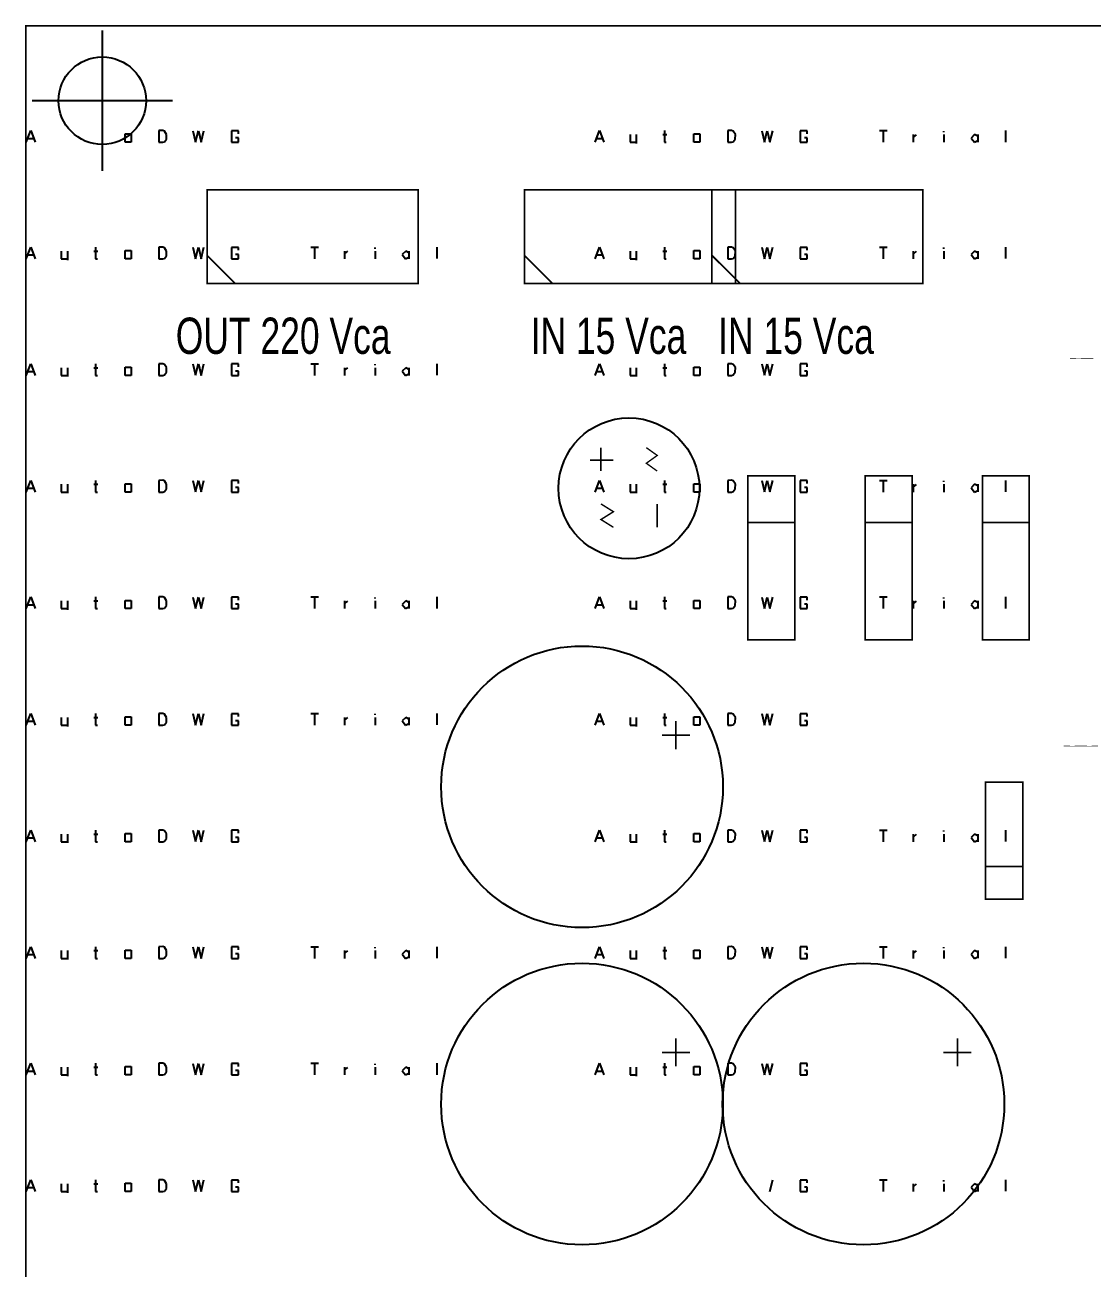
# Model space of a CAD drawing. Extents: x 108 to 261, y 58 to 185.
# Drawn here: x 107.6 to 165.5, y 117.2 to 184.6 of the extents above; entities that cross this region are included whole.
import ezdxf

# ---------------------------------------------------------------- set-up
doc = ezdxf.new("R2010")
doc.units = 0
doc.header["$MEASUREMENT"] = 0
doc.linetypes.add('atContinuous2', pattern=[0])
for name, color, linetype in [('at_Entity', 7, 'Continuous'), ('at_Rect', 7, 'Continuous'), ('at_Solid', 7, 'Continuous'), ('at_Text', 7, 'Continuous')]:
    doc.layers.add(name, color=color, linetype=linetype)
doc.styles.add('Style1', font='arial.ttf', dxfattribs={"height": 0.2})

msp = doc.modelspace()

# ---------------------------------------------------------------- linework, layer by layer
at = {"color": 28, "true_color": 0x0a0a0a}
for p, q in [((138.536, 178.2), (138.777, 178.832)), ((138.777, 178.832), (139.017, 178.2)), ((140.432, 178.618), (140.432, 178.2)), ((140.763, 178.618), (140.763, 178.137)), ((142.204, 178.621), (142.418, 178.621)), ((142.296, 178.832), (142.296, 178.2)), ((143.89, 178.649), (144.216, 178.649)), ((143.89, 178.2), (143.89, 178.649)), ((144.216, 178.649), (144.216, 178.2)), ((145.729, 178.832), (145.727, 178.2)), ((145.936, 178.834), (145.729, 178.832)), ((146.03, 178.8), (145.936, 178.834)), ((146.14, 178.623), (146.03, 178.8)), ((146.136, 178.372), (146.14, 178.623)), ((147.567, 178.829), (147.717, 178.208)), ((147.717, 178.208), (147.867, 178.825)), ((147.867, 178.825), (148.016, 178.201)), ((148.016, 178.201), (148.166, 178.829)), ((150.035, 178.823), (149.653, 178.823)), ((149.653, 178.823), (149.653, 178.2)), ((150.031, 178.663), (150.035, 178.823)), ((138.624, 178.41), (138.925, 178.41)), ((140.432, 178.2), (140.763, 178.2)), ((142.296, 178.2), (142.395, 178.2)), ((144.216, 178.2), (143.89, 178.2)), ((145.727, 178.2), (145.931, 178.2)), ((145.931, 178.2), (146.027, 178.226)), ((146.027, 178.226), (146.136, 178.372)), ((149.653, 178.2), (150.031, 178.2)), ((150.035, 178.437), (149.883, 178.437)), ((150.031, 178.2), (150.035, 178.437)), ((107.709, 171.88), (107.95, 172.512)), ((107.797, 172.09), (108.099, 172.09)), ((107.95, 172.512), (108.191, 171.88)), ((109.605, 172.298), (109.605, 171.88)), ((109.605, 171.88), (109.936, 171.88)), ((109.936, 172.298), (109.936, 171.817)), ((111.377, 172.3), (111.591, 172.3)), ((111.469, 172.512), (111.469, 171.88)), ((111.469, 171.88), (111.568, 171.88)), ((113.063, 172.328), (113.389, 172.328)), ((113.063, 171.88), (113.063, 172.328)), ((113.389, 171.88), (113.063, 171.88)), ((113.389, 172.328), (113.389, 171.88)), ((114.902, 172.512), (114.9, 171.88)), ((114.9, 171.88), (115.104, 171.88)), ((115.109, 172.514), (114.902, 172.512)), ((115.104, 171.88), (115.201, 171.905)), ((115.203, 172.48), (115.109, 172.514)), ((115.201, 171.905), (115.31, 172.052)), ((115.314, 172.303), (115.203, 172.48)), ((115.31, 172.052), (115.314, 172.303)), ((116.74, 172.509), (116.89, 171.888)), ((116.89, 171.888), (117.04, 172.505)), ((117.04, 172.505), (117.19, 171.881)), ((117.19, 171.881), (117.339, 172.509)), ((119.208, 172.502), (118.827, 172.502)), ((118.827, 172.502), (118.827, 171.88)), ((118.827, 171.88), (119.204, 171.88)), ((119.208, 172.117), (119.056, 172.117)), ((119.204, 172.343), (119.208, 172.502)), ((119.204, 171.88), (119.208, 172.117)), ((138.536, 159.24), (138.777, 159.872)), ((138.777, 159.872), (139.017, 159.24)), ((142.296, 159.872), (142.296, 159.24)), ((145.729, 159.872), (145.727, 159.24)), ((145.936, 159.874), (145.729, 159.872)), ((146.03, 159.839), (145.936, 159.874)), ((146.14, 159.663), (146.03, 159.839)), ((147.567, 159.868), (147.717, 159.248)), ((147.717, 159.248), (147.867, 159.865)), ((147.867, 159.865), (148.016, 159.241)), ((148.016, 159.241), (148.166, 159.868)), ((150.035, 159.862), (149.653, 159.862)), ((149.653, 159.862), (149.653, 159.24)), ((150.031, 159.702), (150.035, 159.862)), ((138.624, 159.45), (138.925, 159.45)), ((140.432, 159.657), (140.432, 159.24)), ((140.432, 159.24), (140.763, 159.24)), ((140.763, 159.657), (140.763, 159.177)), ((142.204, 159.66), (142.418, 159.66)), ((142.296, 159.24), (142.395, 159.24)), ((143.89, 159.688), (144.216, 159.688)), ((143.89, 159.24), (143.89, 159.688)), ((144.216, 159.24), (143.89, 159.24)), ((144.216, 159.688), (144.216, 159.24)), ((145.727, 159.24), (145.931, 159.24)), ((145.931, 159.24), (146.027, 159.265)), ((146.027, 159.265), (146.136, 159.411)), ((146.136, 159.411), (146.14, 159.663)), ((149.653, 159.24), (150.031, 159.24)), ((150.035, 159.477), (149.883, 159.477)), ((150.031, 159.24), (150.035, 159.477)), ((107.709, 152.92), (107.95, 153.552)), ((107.797, 153.13), (108.099, 153.13)), ((107.95, 153.552), (108.191, 152.92)), ((109.605, 153.337), (109.605, 152.92)), ((109.936, 153.337), (109.936, 152.856)), ((111.377, 153.34), (111.591, 153.34)), ((111.469, 153.551), (111.469, 152.92)), ((113.063, 153.368), (113.389, 153.368)), ((113.063, 152.92), (113.063, 153.368)), ((113.389, 153.368), (113.389, 152.92)), ((114.902, 153.551), (114.9, 152.92)), ((115.109, 153.554), (114.902, 153.551)), ((115.203, 153.519), (115.109, 153.554)), ((115.201, 152.945), (115.31, 153.091)), ((115.314, 153.343), (115.203, 153.519)), ((115.31, 153.091), (115.314, 153.343)), ((116.74, 153.548), (116.89, 152.928)), ((116.89, 152.928), (117.04, 153.545)), ((117.04, 153.545), (117.19, 152.92)), ((117.19, 152.92), (117.339, 153.548)), ((119.208, 153.542), (118.827, 153.542)), ((118.827, 153.542), (118.827, 152.92)), ((119.208, 153.157), (119.056, 153.157)), ((119.204, 153.382), (119.208, 153.542)), ((119.204, 152.92), (119.208, 153.157)), ((109.605, 152.92), (109.936, 152.92)), ((111.469, 152.92), (111.568, 152.92)), ((113.389, 152.92), (113.063, 152.92)), ((114.9, 152.92), (115.104, 152.92)), ((115.104, 152.92), (115.201, 152.945)), ((118.827, 152.92), (119.204, 152.92)), ((138.536, 140.279), (138.777, 140.911)), ((138.777, 140.911), (139.017, 140.279)), ((142.296, 140.911), (142.296, 140.279)), ((145.729, 140.911), (145.727, 140.279)), ((145.936, 140.914), (145.729, 140.911)), ((146.03, 140.879), (145.936, 140.914)), ((146.14, 140.703), (146.03, 140.879)), ((147.567, 140.908), (147.717, 140.287)), ((147.717, 140.287), (147.867, 140.904)), ((147.867, 140.904), (148.016, 140.28)), ((148.016, 140.28), (148.166, 140.908)), ((150.035, 140.902), (149.653, 140.902)), ((149.653, 140.902), (149.653, 140.279)), ((150.031, 140.742), (150.035, 140.902)), ((138.624, 140.49), (138.925, 140.49)), ((140.432, 140.697), (140.432, 140.279)), ((140.432, 140.279), (140.763, 140.279)), ((140.763, 140.697), (140.763, 140.216)), ((142.204, 140.7), (142.418, 140.7)), ((142.296, 140.279), (142.395, 140.279)), ((143.89, 140.728), (144.216, 140.728)), ((143.89, 140.279), (143.89, 140.728)), ((144.216, 140.279), (143.89, 140.279)), ((144.216, 140.728), (144.216, 140.279)), ((145.727, 140.279), (145.931, 140.279)), ((145.931, 140.279), (146.027, 140.305)), ((146.027, 140.305), (146.136, 140.451)), ((146.136, 140.451), (146.14, 140.703)), ((149.653, 140.279), (150.031, 140.279)), ((150.035, 140.516), (149.883, 140.516)), ((150.031, 140.279), (150.035, 140.516)), ((107.709, 133.959), (107.95, 134.591)), ((107.797, 134.17), (108.099, 134.17)), ((107.95, 134.591), (108.191, 133.959)), ((109.605, 134.377), (109.605, 133.959)), ((109.936, 134.377), (109.936, 133.896)), ((111.377, 134.38), (111.591, 134.38)), ((111.469, 134.591), (111.469, 133.959)), ((113.063, 134.408), (113.389, 134.408)), ((113.063, 133.959), (113.063, 134.408)), ((113.389, 134.408), (113.389, 133.959)), ((114.902, 134.591), (114.9, 133.959)), ((115.109, 134.593), (114.902, 134.591)), ((115.203, 134.559), (115.109, 134.593)), ((115.201, 133.985), (115.31, 134.131)), ((115.314, 134.383), (115.203, 134.559)), ((115.31, 134.131), (115.314, 134.383)), ((116.74, 134.588), (116.89, 133.967)), ((116.89, 133.967), (117.04, 134.584)), ((117.04, 134.584), (117.19, 133.96)), ((117.19, 133.96), (117.339, 134.588)), ((119.208, 134.582), (118.827, 134.582)), ((118.827, 134.582), (118.827, 133.959)), ((119.208, 134.196), (119.056, 134.196)), ((119.204, 134.422), (119.208, 134.582)), ((119.204, 133.959), (119.208, 134.196)), ((109.605, 133.959), (109.936, 133.959)), ((111.469, 133.959), (111.568, 133.959)), ((113.389, 133.959), (113.063, 133.959)), ((114.9, 133.959), (115.104, 133.959)), ((115.104, 133.959), (115.201, 133.985)), ((118.827, 133.959), (119.204, 133.959)), ((148.016, 121.32), (148.166, 121.948)), ((150.035, 121.942), (149.653, 121.942)), ((149.653, 121.942), (149.653, 121.319)), ((149.653, 121.319), (150.031, 121.319)), ((150.035, 121.556), (149.883, 121.556)), ((150.031, 121.782), (150.035, 121.942)), ((150.031, 121.319), (150.035, 121.556))]:
    msp.add_line(p, q, dxfattribs=at)
at = {"layer": 'at_Entity', "color": 28, "true_color": 0x0d0d0d}
for p, q in [((153.952, 172.512), (154.37, 172.512)), ((154.16, 172.512), (154.16, 171.88)), ((155.783, 172.297), (155.783, 171.88)), ((155.788, 172.157), (155.965, 172.29)), ((157.44, 172.299), (157.44, 171.88)), ((157.442, 172.432), (157.442, 172.488)), ((159.103, 172.297), (158.914, 172.108)), ((158.914, 172.108), (159.098, 171.88)), ((159.098, 171.88), (159.278, 171.97)), ((159.278, 172.208), (159.103, 172.297)), ((159.276, 172.299), (159.276, 171.884)), ((160.783, 172.509), (160.78, 171.893)), ((123.125, 166.192), (123.543, 166.192)), ((123.333, 166.192), (123.333, 165.56)), ((124.957, 165.977), (124.957, 165.56)), ((124.961, 165.837), (125.139, 165.97)), ((126.613, 165.979), (126.613, 165.56)), ((126.615, 166.112), (126.615, 166.168)), ((128.276, 165.977), (128.087, 165.788)), ((128.451, 165.888), (128.276, 165.977)), ((128.449, 165.979), (128.449, 165.563)), ((129.956, 166.189), (129.954, 165.572)), ((128.087, 165.788), (128.272, 165.56)), ((128.272, 165.56), (128.451, 165.65)), ((153.952, 153.551), (154.37, 153.551)), ((154.16, 153.551), (154.16, 152.92)), ((155.783, 153.337), (155.783, 152.92)), ((155.788, 153.196), (155.965, 153.33)), ((157.44, 153.339), (157.44, 152.92)), ((157.442, 153.472), (157.442, 153.528)), ((159.103, 153.337), (158.914, 153.147)), ((158.914, 153.147), (159.098, 152.92)), ((159.098, 152.92), (159.278, 153.01)), ((159.278, 153.248), (159.103, 153.337)), ((159.276, 153.339), (159.276, 152.923)), ((160.783, 153.549), (160.78, 152.932)), ((123.125, 147.231), (123.543, 147.231)), ((123.333, 147.231), (123.333, 146.599)), ((124.957, 147.016), (124.957, 146.599)), ((124.961, 146.876), (125.139, 147.009)), ((126.613, 147.019), (126.613, 146.599)), ((126.615, 147.152), (126.615, 147.208)), ((128.276, 147.016), (128.087, 146.827)), ((128.451, 146.928), (128.276, 147.016)), ((128.449, 147.019), (128.449, 146.603)), ((129.956, 147.229), (129.954, 146.612)), ((128.087, 146.827), (128.272, 146.599)), ((128.272, 146.599), (128.451, 146.69)), ((153.952, 134.591), (154.37, 134.591)), ((154.16, 134.591), (154.16, 133.959)), ((155.783, 134.376), (155.783, 133.959)), ((155.788, 134.236), (155.965, 134.369)), ((157.44, 134.379), (157.44, 133.959)), ((157.442, 134.512), (157.442, 134.568)), ((159.103, 134.376), (158.914, 134.187)), ((158.914, 134.187), (159.098, 133.959)), ((159.278, 134.288), (159.103, 134.376)), ((159.276, 134.379), (159.276, 133.963)), ((160.783, 134.589), (160.78, 133.972)), ((159.098, 133.959), (159.278, 134.049)), ((123.125, 128.271), (123.543, 128.271)), ((123.333, 128.271), (123.333, 127.639)), ((126.615, 128.192), (126.615, 128.248)), ((129.956, 128.269), (129.954, 127.652)), ((124.957, 128.056), (124.957, 127.639)), ((124.961, 127.916), (125.139, 128.049)), ((126.613, 128.058), (126.613, 127.639)), ((128.276, 128.056), (128.087, 127.867)), ((128.087, 127.867), (128.272, 127.639)), ((128.272, 127.639), (128.451, 127.729)), ((128.451, 127.967), (128.276, 128.056)), ((128.449, 128.058), (128.449, 127.643))]:
    msp.add_line(p, q, dxfattribs=at)
at = {"layer": 'at_Entity', "color": 0}
for points in [[(260.514, 184.52, 0.0897, 0.0897, 0), (107.679, 184.52, 0.0897, 0.0897, 0), (107.679, 58.118, 0.0897, 0.0897, 0), (260.514, 58.118, 0.0897, 0.0897, 0), (260.514, 184.52, 0.0897, 0.0897, 0)], [(111.83, 176.641, 0.12, 0.12, 0), (111.83, 184.266, 0.12, 0.12, 0)], [(108.018, 180.454, 0.12, 0.12, 0), (115.643, 180.454, 0.12, 0.12, 0)], [(128.944, 175.625, 0.0897, 0.0897, 0), (117.507, 175.625, 0.0897, 0.0897, 0), (117.507, 170.541, 0.0897, 0.0897, 0), (128.944, 170.541, 0.0897, 0.0897, 0), (128.944, 175.625, 0.0897, 0.0897, 0)], [(146.142, 175.625, 0.0897, 0.0897, 0), (134.705, 175.625, 0.0897, 0.0897, 0), (134.705, 170.541, 0.0897, 0.0897, 0), (146.142, 170.541, 0.0897, 0.0897, 0), (146.142, 175.625, 0.0897, 0.0897, 0)], [(156.308, 175.625, 0.0897, 0.0897, 0), (144.871, 175.625, 0.0897, 0.0897, 0), (144.871, 170.541, 0.0897, 0.0897, 0), (156.308, 170.541, 0.0897, 0.0897, 0), (156.308, 175.625, 0.0897, 0.0897, 0)], [(119.032, 170.541, 0.0897, 0.0897, 0), (117.507, 172.066, 0.0897, 0.0897, 0)], [(136.23, 170.541, 0.0897, 0.0897, 0), (134.705, 172.066, 0.0897, 0.0897, 0)], [(146.396, 170.541, 0.0897, 0.0897, 0), (144.871, 172.066, 0.0897, 0.0897, 0)], [(164.611, 166.475, 0.0339, 0.0339, 0), (164.272, 166.475, 0.0339, 0.0339, 0)], [(164.865, 166.475, 0.0254, 0.0254, 0), (164.611, 166.475, 0.0254, 0.0254, 0)], [(165.204, 166.475, 0.0339, 0.0339, 0), (164.865, 166.475, 0.0339, 0.0339, 0)], [(165.543, 166.475, 0.0339, 0.0339, 0), (165.204, 166.475, 0.0339, 0.0339, 0)], [(138.856, 160.375, 0.0897, 0.0897, 0), (138.856, 161.646, 0.0897, 0.0897, 0)], [(141.906, 160.375, 0.0729, 0.0729, 0), (141.313, 160.799, 0.0729, 0.0729, 0), (141.906, 161.222, 0.0729, 0.0729, 0), (141.313, 161.646, 0.0729, 0.0729, 0)], [(138.263, 160.968, 0.0897, 0.0897, 0), (139.534, 160.968, 0.0897, 0.0897, 0)], [(149.361, 160.121, 0.0897, 0.0897, 0), (146.82, 160.121, 0.0897, 0.0897, 0), (146.82, 151.225, 0.0897, 0.0897, 0), (149.361, 151.225, 0.0897, 0.0897, 0), (149.361, 160.121, 0.0897, 0.0897, 0)], [(155.715, 160.121, 0.0897, 0.0897, 0), (153.174, 160.121, 0.0897, 0.0897, 0), (153.174, 151.225, 0.0897, 0.0897, 0), (155.715, 151.225, 0.0897, 0.0897, 0), (155.715, 160.121, 0.0897, 0.0897, 0)], [(162.069, 160.121, 0.0897, 0.0897, 0), (159.528, 160.121, 0.0897, 0.0897, 0), (159.528, 151.225, 0.0897, 0.0897, 0), (162.069, 151.225, 0.0897, 0.0897, 0), (162.069, 160.121, 0.0897, 0.0897, 0)], [(139.534, 157.325, 0.0799, 0.0799, 0), (138.856, 157.749, 0.0799, 0.0799, 0), (139.534, 158.172, 0.0799, 0.0799, 0), (138.856, 158.596, 0.0799, 0.0799, 0)], [(141.906, 157.325, 0.0897, 0.0897, 0), (141.906, 158.596, 0.0897, 0.0897, 0)], [(149.361, 157.579, 0.0897, 0.0897, 0), (146.82, 157.579, 0.0897, 0.0897, 0)], [(155.715, 157.579, 0.0897, 0.0897, 0), (153.174, 157.579, 0.0897, 0.0897, 0)], [(162.069, 157.579, 0.0897, 0.0897, 0), (159.528, 157.579, 0.0897, 0.0897, 0)], [(142.923, 146.82, 0.0897, 0.0897, 0), (142.923, 145.295, 0.0897, 0.0897, 0)], [(142.16, 146.057, 0.0897, 0.0897, 0), (143.685, 146.057, 0.0897, 0.0897, 0)], [(164.272, 145.464, 0.0339, 0.0339, 0), (163.933, 145.464, 0.0339, 0.0339, 0)], [(164.526, 145.464, 0.0254, 0.0254, 0), (164.272, 145.464, 0.0254, 0.0254, 0)], [(164.865, 145.464, 0.0339, 0.0339, 0), (164.526, 145.464, 0.0339, 0.0339, 0)], [(165.204, 145.464, 0.0339, 0.0339, 0), (164.865, 145.464, 0.0339, 0.0339, 0)], [(165.458, 145.464, 0.0254, 0.0254, 0), (165.204, 145.464, 0.0254, 0.0254, 0)], [(165.797, 145.464, 0.0339, 0.0339, 0), (165.458, 145.464, 0.0339, 0.0339, 0)], [(161.73, 143.516, 0.0897, 0.0897, 0), (159.697, 143.516, 0.0897, 0.0897, 0), (159.697, 137.162, 0.0897, 0.0897, 0), (161.73, 137.162, 0.0897, 0.0897, 0), (161.73, 143.516, 0.0897, 0.0897, 0)], [(159.697, 138.941, 0.0897, 0.0897, 0), (161.73, 138.941, 0.0897, 0.0897, 0)], [(142.923, 129.622, 0.0897, 0.0897, 0), (142.923, 128.097, 0.0897, 0.0897, 0)], [(158.172, 129.622, 0.0897, 0.0897, 0), (158.172, 128.097, 0.0897, 0.0897, 0)], [(142.16, 128.859, 0.0897, 0.0897, 0), (143.685, 128.859, 0.0897, 0.0897, 0)], [(157.41, 128.859, 0.0897, 0.0897, 0), (158.935, 128.859, 0.0897, 0.0897, 0)]]:
    msp.add_lwpolyline(points, format="xyseb", dxfattribs=at)
at = {"layer": 'at_Entity', "color": 0, "linetype": 'atContinuous2'}
for centre, radius in [((111.83, 180.453), 2.372), ((140.375, 159.44), 3.818), ((137.832, 143.259), 7.632), ((137.832, 126.061), 7.632), ((153.082, 126.061), 7.632)]:
    msp.add_circle(centre, radius, dxfattribs=at)
at = {"layer": 'at_Rect', "color": 28, "true_color": 0x0b0b0b}
for p, q in [((153.952, 178.832), (154.37, 178.832)), ((154.16, 178.832), (154.16, 178.2)), ((155.783, 178.617), (155.783, 178.2)), ((155.788, 178.477), (155.965, 178.61)), ((157.44, 178.619), (157.44, 178.2)), ((157.442, 178.752), (157.442, 178.809)), ((159.103, 178.617), (158.914, 178.428)), ((159.278, 178.528), (159.103, 178.617)), ((159.276, 178.619), (159.276, 178.204)), ((160.783, 178.83), (160.78, 178.213)), ((158.914, 178.428), (159.098, 178.2)), ((159.098, 178.2), (159.278, 178.29)), ((123.125, 172.512), (123.543, 172.512)), ((123.333, 172.512), (123.333, 171.88)), ((124.957, 172.297), (124.957, 171.88)), ((124.961, 172.157), (125.139, 172.29)), ((126.613, 172.299), (126.613, 171.88)), ((126.615, 172.432), (126.615, 172.488)), ((128.276, 172.297), (128.087, 172.108)), ((128.087, 172.108), (128.272, 171.88)), ((128.272, 171.88), (128.451, 171.97)), ((128.451, 172.208), (128.276, 172.297)), ((128.449, 172.299), (128.449, 171.884)), ((129.956, 172.509), (129.954, 171.893)), ((153.952, 159.872), (154.37, 159.872)), ((154.16, 159.872), (154.16, 159.24)), ((157.442, 159.792), (157.442, 159.848)), ((160.783, 159.869), (160.78, 159.252)), ((155.783, 159.657), (155.783, 159.24)), ((155.788, 159.517), (155.965, 159.65)), ((157.44, 159.659), (157.44, 159.24)), ((159.103, 159.657), (158.914, 159.468)), ((158.914, 159.468), (159.098, 159.24)), ((159.098, 159.24), (159.278, 159.33)), ((159.278, 159.568), (159.103, 159.657)), ((159.276, 159.659), (159.276, 159.243)), ((123.125, 153.551), (123.543, 153.551)), ((123.333, 153.551), (123.333, 152.92)), ((124.957, 153.337), (124.957, 152.92)), ((124.961, 153.196), (125.139, 153.33)), ((126.613, 153.339), (126.613, 152.92)), ((126.615, 153.472), (126.615, 153.528)), ((128.276, 153.337), (128.087, 153.147)), ((128.087, 153.147), (128.272, 152.92)), ((128.272, 152.92), (128.451, 153.01)), ((128.451, 153.248), (128.276, 153.337)), ((128.449, 153.339), (128.449, 152.923)), ((129.956, 153.549), (129.954, 152.932)), ((153.952, 140.911), (154.37, 140.911)), ((154.16, 140.911), (154.16, 140.279)), ((157.442, 140.832), (157.442, 140.888)), ((160.783, 140.909), (160.78, 140.292)), ((155.783, 140.696), (155.783, 140.279)), ((155.788, 140.556), (155.965, 140.689)), ((157.44, 140.699), (157.44, 140.279)), ((159.103, 140.696), (158.914, 140.507)), ((158.914, 140.507), (159.098, 140.279)), ((159.098, 140.279), (159.278, 140.369)), ((159.278, 140.608), (159.103, 140.696)), ((159.276, 140.699), (159.276, 140.283)), ((123.125, 134.591), (123.543, 134.591)), ((123.333, 134.591), (123.333, 133.959)), ((124.957, 134.376), (124.957, 133.959)), ((124.961, 134.236), (125.139, 134.369)), ((126.613, 134.379), (126.613, 133.959)), ((126.615, 134.512), (126.615, 134.568)), ((128.276, 134.376), (128.087, 134.187)), ((128.087, 134.187), (128.272, 133.959)), ((128.451, 134.288), (128.276, 134.376)), ((128.449, 134.379), (128.449, 133.963)), ((129.956, 134.589), (129.954, 133.972)), ((128.272, 133.959), (128.451, 134.049)), ((153.952, 121.951), (154.37, 121.951)), ((154.16, 121.951), (154.16, 121.319)), ((155.783, 121.736), (155.783, 121.319)), ((155.788, 121.596), (155.965, 121.729)), ((157.44, 121.738), (157.44, 121.319)), ((157.442, 121.871), (157.442, 121.928)), ((159.103, 121.736), (158.914, 121.547)), ((158.914, 121.547), (159.098, 121.319)), ((159.098, 121.319), (159.278, 121.409)), ((159.278, 121.647), (159.103, 121.736)), ((159.276, 121.738), (159.276, 121.323)), ((160.783, 121.949), (160.78, 121.332))]:
    msp.add_line(p, q, dxfattribs=at)
at = {"layer": 'at_Solid', "color": 28, "true_color": 0x0e0e0e}
for p, q in [((107.709, 178.2), (107.95, 178.832)), ((107.95, 178.832), (108.191, 178.2)), ((113.063, 178.649), (113.389, 178.649)), ((113.063, 178.2), (113.063, 178.649)), ((113.389, 178.649), (113.389, 178.2)), ((114.902, 178.832), (114.9, 178.2)), ((115.109, 178.834), (114.902, 178.832)), ((115.203, 178.8), (115.109, 178.834)), ((115.314, 178.623), (115.203, 178.8)), ((115.31, 178.372), (115.314, 178.623)), ((116.74, 178.829), (116.89, 178.208)), ((116.89, 178.208), (117.04, 178.825)), ((117.04, 178.825), (117.19, 178.201)), ((117.19, 178.201), (117.339, 178.829)), ((119.208, 178.823), (118.827, 178.823)), ((118.827, 178.823), (118.827, 178.2)), ((119.204, 178.663), (119.208, 178.823)), ((107.797, 178.41), (108.099, 178.41)), ((113.389, 178.2), (113.063, 178.2)), ((114.9, 178.2), (115.104, 178.2)), ((115.104, 178.2), (115.201, 178.226)), ((115.201, 178.226), (115.31, 178.372)), ((118.827, 178.2), (119.204, 178.2)), ((119.208, 178.437), (119.056, 178.437)), ((119.204, 178.2), (119.208, 178.437)), ((138.536, 165.56), (138.777, 166.192)), ((138.777, 166.192), (139.017, 165.56)), ((140.432, 165.978), (140.432, 165.56)), ((140.763, 165.978), (140.763, 165.497)), ((142.204, 165.98), (142.418, 165.98)), ((142.296, 166.192), (142.296, 165.56)), ((143.89, 166.008), (144.216, 166.008)), ((143.89, 165.56), (143.89, 166.008)), ((144.216, 166.008), (144.216, 165.56)), ((145.729, 166.192), (145.727, 165.56)), ((145.936, 166.194), (145.729, 166.192)), ((146.03, 166.16), (145.936, 166.194)), ((146.14, 165.983), (146.03, 166.16)), ((146.136, 165.732), (146.14, 165.983)), ((147.567, 166.188), (147.717, 165.568)), ((147.717, 165.568), (147.867, 166.185)), ((147.867, 166.185), (148.016, 165.561)), ((148.016, 165.561), (148.166, 166.188)), ((150.035, 166.182), (149.653, 166.182)), ((149.653, 166.182), (149.653, 165.56)), ((150.031, 166.022), (150.035, 166.182)), ((138.624, 165.77), (138.925, 165.77)), ((140.432, 165.56), (140.763, 165.56)), ((142.296, 165.56), (142.395, 165.56)), ((144.216, 165.56), (143.89, 165.56)), ((145.727, 165.56), (145.931, 165.56)), ((145.931, 165.56), (146.027, 165.585)), ((146.027, 165.585), (146.136, 165.732)), ((149.653, 165.56), (150.031, 165.56)), ((150.035, 165.797), (149.883, 165.797)), ((150.031, 165.56), (150.035, 165.797)), ((107.709, 159.24), (107.95, 159.872)), ((107.95, 159.872), (108.191, 159.24)), ((111.469, 159.872), (111.469, 159.24)), ((114.902, 159.872), (114.9, 159.24)), ((115.109, 159.874), (114.902, 159.872)), ((115.203, 159.839), (115.109, 159.874)), ((115.314, 159.663), (115.203, 159.839)), ((116.74, 159.868), (116.89, 159.248)), ((116.89, 159.248), (117.04, 159.865)), ((117.04, 159.865), (117.19, 159.241)), ((117.19, 159.241), (117.339, 159.868)), ((119.208, 159.862), (118.827, 159.862)), ((118.827, 159.862), (118.827, 159.24)), ((119.204, 159.702), (119.208, 159.862)), ((107.797, 159.45), (108.099, 159.45)), ((109.605, 159.657), (109.605, 159.24)), ((109.605, 159.24), (109.936, 159.24)), ((109.936, 159.657), (109.936, 159.177)), ((111.377, 159.66), (111.591, 159.66)), ((111.469, 159.24), (111.568, 159.24)), ((113.063, 159.688), (113.389, 159.688)), ((113.063, 159.24), (113.063, 159.688)), ((113.389, 159.24), (113.063, 159.24)), ((113.389, 159.688), (113.389, 159.24)), ((114.9, 159.24), (115.104, 159.24)), ((115.104, 159.24), (115.201, 159.265)), ((115.201, 159.265), (115.31, 159.411)), ((115.31, 159.411), (115.314, 159.663)), ((118.827, 159.24), (119.204, 159.24)), ((119.208, 159.477), (119.056, 159.477)), ((119.204, 159.24), (119.208, 159.477)), ((138.536, 146.599), (138.777, 147.231)), ((138.777, 147.231), (139.017, 146.599)), ((140.432, 147.017), (140.432, 146.599)), ((140.763, 147.017), (140.763, 146.536)), ((142.204, 147.02), (142.418, 147.02)), ((142.296, 147.231), (142.296, 146.599)), ((143.89, 147.048), (144.216, 147.048)), ((143.89, 146.599), (143.89, 147.048)), ((144.216, 147.048), (144.216, 146.599)), ((145.729, 147.231), (145.727, 146.599)), ((145.936, 147.234), (145.729, 147.231)), ((146.03, 147.199), (145.936, 147.234)), ((146.14, 147.023), (146.03, 147.199)), ((146.136, 146.771), (146.14, 147.023)), ((147.567, 147.228), (147.717, 146.608)), ((147.717, 146.608), (147.867, 147.225)), ((147.867, 147.225), (148.016, 146.6)), ((148.016, 146.6), (148.166, 147.228)), ((150.035, 147.222), (149.653, 147.222)), ((149.653, 147.222), (149.653, 146.599)), ((150.031, 147.062), (150.035, 147.222)), ((138.624, 146.81), (138.925, 146.81)), ((140.432, 146.599), (140.763, 146.599)), ((142.296, 146.599), (142.395, 146.599)), ((144.216, 146.599), (143.89, 146.599)), ((145.727, 146.599), (145.931, 146.599)), ((145.931, 146.599), (146.027, 146.625)), ((146.027, 146.625), (146.136, 146.771)), ((149.653, 146.599), (150.031, 146.599)), ((150.035, 146.836), (149.883, 146.836)), ((150.031, 146.599), (150.035, 146.836)), ((107.709, 140.279), (107.95, 140.911)), ((107.95, 140.911), (108.191, 140.279)), ((111.469, 140.911), (111.469, 140.279)), ((114.902, 140.911), (114.9, 140.279)), ((115.109, 140.914), (114.902, 140.911)), ((115.203, 140.879), (115.109, 140.914)), ((115.314, 140.703), (115.203, 140.879)), ((116.74, 140.908), (116.89, 140.287)), ((116.89, 140.287), (117.04, 140.904)), ((117.04, 140.904), (117.19, 140.28)), ((117.19, 140.28), (117.339, 140.908)), ((119.208, 140.902), (118.827, 140.902)), ((118.827, 140.902), (118.827, 140.279)), ((119.204, 140.742), (119.208, 140.902)), ((107.797, 140.49), (108.099, 140.49)), ((109.605, 140.697), (109.605, 140.279)), ((109.605, 140.279), (109.936, 140.279)), ((109.936, 140.697), (109.936, 140.216)), ((111.377, 140.7), (111.591, 140.7)), ((111.469, 140.279), (111.568, 140.279)), ((113.063, 140.728), (113.389, 140.728)), ((113.063, 140.279), (113.063, 140.728)), ((113.389, 140.279), (113.063, 140.279)), ((113.389, 140.728), (113.389, 140.279)), ((114.9, 140.279), (115.104, 140.279)), ((115.104, 140.279), (115.201, 140.305)), ((115.201, 140.305), (115.31, 140.451)), ((115.31, 140.451), (115.314, 140.703)), ((118.827, 140.279), (119.204, 140.279)), ((119.208, 140.516), (119.056, 140.516)), ((119.204, 140.279), (119.208, 140.516)), ((138.536, 127.639), (138.777, 128.271)), ((138.777, 128.271), (139.017, 127.639)), ((142.204, 128.06), (142.418, 128.06)), ((142.296, 128.271), (142.296, 127.639)), ((143.89, 128.088), (144.216, 128.088)), ((143.89, 127.639), (143.89, 128.088)), ((144.216, 128.088), (144.216, 127.639)), ((145.729, 128.271), (145.727, 127.639)), ((145.936, 128.273), (145.729, 128.271)), ((146.03, 128.239), (145.936, 128.273)), ((146.14, 128.063), (146.03, 128.239)), ((146.136, 127.811), (146.14, 128.063)), ((147.567, 128.268), (147.717, 127.647)), ((147.717, 127.647), (147.867, 128.264)), ((147.867, 128.264), (148.016, 127.64)), ((148.016, 127.64), (148.166, 128.268)), ((150.035, 128.262), (149.653, 128.262)), ((149.653, 128.262), (149.653, 127.639)), ((150.031, 128.102), (150.035, 128.262)), ((138.624, 127.849), (138.925, 127.849)), ((140.432, 128.057), (140.432, 127.639)), ((140.432, 127.639), (140.763, 127.639)), ((140.763, 128.057), (140.763, 127.576)), ((142.296, 127.639), (142.395, 127.639)), ((144.216, 127.639), (143.89, 127.639)), ((145.727, 127.639), (145.931, 127.639)), ((145.931, 127.639), (146.027, 127.665)), ((146.027, 127.665), (146.136, 127.811)), ((149.653, 127.639), (150.031, 127.639)), ((150.035, 127.876), (149.883, 127.876)), ((150.031, 127.639), (150.035, 127.876)), ((107.709, 121.319), (107.95, 121.951)), ((107.797, 121.529), (108.099, 121.529)), ((107.95, 121.951), (108.191, 121.319)), ((109.605, 121.737), (109.605, 121.319)), ((109.605, 121.319), (109.936, 121.319)), ((109.936, 121.737), (109.936, 121.256)), ((111.377, 121.74), (111.591, 121.74)), ((111.469, 121.951), (111.469, 121.319)), ((111.469, 121.319), (111.568, 121.319)), ((113.063, 121.768), (113.389, 121.768)), ((113.063, 121.319), (113.063, 121.768)), ((113.389, 121.319), (113.063, 121.319)), ((113.389, 121.768), (113.389, 121.319)), ((114.902, 121.951), (114.9, 121.319)), ((114.9, 121.319), (115.104, 121.319)), ((115.109, 121.953), (114.902, 121.951)), ((115.104, 121.319), (115.201, 121.345)), ((115.203, 121.919), (115.109, 121.953)), ((115.201, 121.345), (115.31, 121.491)), ((115.314, 121.742), (115.203, 121.919)), ((115.31, 121.491), (115.314, 121.742)), ((116.74, 121.948), (116.89, 121.327)), ((116.89, 121.327), (117.04, 121.944)), ((117.04, 121.944), (117.19, 121.32)), ((117.19, 121.32), (117.339, 121.948)), ((119.208, 121.942), (118.827, 121.942)), ((118.827, 121.942), (118.827, 121.319)), ((118.827, 121.319), (119.204, 121.319)), ((119.208, 121.556), (119.056, 121.556)), ((119.204, 121.782), (119.208, 121.942)), ((119.204, 121.319), (119.208, 121.556))]:
    msp.add_line(p, q, dxfattribs=at)
at = {"layer": 'at_Text', "color": 28, "true_color": 0x0c0c0c}
for p, q in [((138.536, 171.88), (138.777, 172.512)), ((138.624, 172.09), (138.925, 172.09)), ((138.777, 172.512), (139.017, 171.88)), ((140.432, 172.298), (140.432, 171.88)), ((140.432, 171.88), (140.763, 171.88)), ((140.763, 172.298), (140.763, 171.817)), ((142.204, 172.3), (142.418, 172.3)), ((142.296, 172.512), (142.296, 171.88)), ((142.296, 171.88), (142.395, 171.88)), ((143.89, 172.328), (144.216, 172.328)), ((143.89, 171.88), (143.89, 172.328)), ((144.216, 171.88), (143.89, 171.88)), ((144.216, 172.328), (144.216, 171.88)), ((145.729, 172.512), (145.727, 171.88)), ((145.727, 171.88), (145.931, 171.88)), ((145.936, 172.514), (145.729, 172.512)), ((145.931, 171.88), (146.027, 171.905)), ((146.03, 172.48), (145.936, 172.514)), ((146.027, 171.905), (146.136, 172.052)), ((146.14, 172.303), (146.03, 172.48)), ((146.136, 172.052), (146.14, 172.303)), ((147.567, 172.509), (147.717, 171.888)), ((147.717, 171.888), (147.867, 172.505)), ((147.867, 172.505), (148.016, 171.881)), ((148.016, 171.881), (148.166, 172.509)), ((150.035, 172.502), (149.653, 172.502)), ((149.653, 172.502), (149.653, 171.88)), ((149.653, 171.88), (150.031, 171.88)), ((150.035, 172.117), (149.883, 172.117)), ((150.031, 172.343), (150.035, 172.502)), ((150.031, 171.88), (150.035, 172.117)), ((107.709, 165.56), (107.95, 166.192)), ((107.95, 166.192), (108.191, 165.56)), ((109.605, 165.978), (109.605, 165.56)), ((109.936, 165.978), (109.936, 165.497)), ((111.377, 165.98), (111.591, 165.98)), ((111.469, 166.192), (111.469, 165.56)), ((113.063, 166.008), (113.389, 166.008)), ((113.063, 165.56), (113.063, 166.008)), ((113.389, 166.008), (113.389, 165.56)), ((114.902, 166.192), (114.9, 165.56)), ((115.109, 166.194), (114.902, 166.192)), ((115.203, 166.16), (115.109, 166.194)), ((115.314, 165.983), (115.203, 166.16)), ((115.31, 165.732), (115.314, 165.983)), ((116.74, 166.188), (116.89, 165.568)), ((116.89, 165.568), (117.04, 166.185)), ((117.04, 166.185), (117.19, 165.561)), ((117.19, 165.561), (117.339, 166.188)), ((119.208, 166.182), (118.827, 166.182)), ((118.827, 166.182), (118.827, 165.56)), ((119.204, 166.022), (119.208, 166.182)), ((107.797, 165.77), (108.099, 165.77)), ((109.605, 165.56), (109.936, 165.56)), ((111.469, 165.56), (111.568, 165.56)), ((113.389, 165.56), (113.063, 165.56)), ((114.9, 165.56), (115.104, 165.56)), ((115.104, 165.56), (115.201, 165.585)), ((115.201, 165.585), (115.31, 165.732)), ((118.827, 165.56), (119.204, 165.56)), ((119.208, 165.797), (119.056, 165.797)), ((119.204, 165.56), (119.208, 165.797)), ((138.536, 152.92), (138.777, 153.552)), ((138.624, 153.13), (138.925, 153.13)), ((138.777, 153.552), (139.017, 152.92)), ((140.432, 153.337), (140.432, 152.92)), ((140.763, 153.337), (140.763, 152.856)), ((142.204, 153.34), (142.418, 153.34)), ((142.296, 153.551), (142.296, 152.92)), ((143.89, 153.368), (144.216, 153.368)), ((143.89, 152.92), (143.89, 153.368)), ((144.216, 153.368), (144.216, 152.92)), ((145.729, 153.551), (145.727, 152.92)), ((145.936, 153.554), (145.729, 153.551)), ((146.03, 153.519), (145.936, 153.554)), ((146.027, 152.945), (146.136, 153.091)), ((146.14, 153.343), (146.03, 153.519)), ((146.136, 153.091), (146.14, 153.343)), ((147.567, 153.548), (147.717, 152.928)), ((147.717, 152.928), (147.867, 153.545)), ((147.867, 153.545), (148.016, 152.92)), ((148.016, 152.92), (148.166, 153.548)), ((150.035, 153.542), (149.653, 153.542)), ((149.653, 153.542), (149.653, 152.92)), ((150.035, 153.157), (149.883, 153.157)), ((150.031, 153.382), (150.035, 153.542)), ((150.031, 152.92), (150.035, 153.157)), ((140.432, 152.92), (140.763, 152.92)), ((142.296, 152.92), (142.395, 152.92)), ((144.216, 152.92), (143.89, 152.92)), ((145.727, 152.92), (145.931, 152.92)), ((145.931, 152.92), (146.027, 152.945)), ((149.653, 152.92), (150.031, 152.92)), ((107.709, 146.599), (107.95, 147.231)), ((107.95, 147.231), (108.191, 146.599)), ((109.605, 147.017), (109.605, 146.599)), ((109.936, 147.017), (109.936, 146.536)), ((111.377, 147.02), (111.591, 147.02)), ((111.469, 147.231), (111.469, 146.599)), ((113.063, 147.048), (113.389, 147.048)), ((113.063, 146.599), (113.063, 147.048)), ((113.389, 147.048), (113.389, 146.599)), ((114.902, 147.231), (114.9, 146.599)), ((115.109, 147.234), (114.902, 147.231)), ((115.203, 147.199), (115.109, 147.234)), ((115.314, 147.023), (115.203, 147.199)), ((115.31, 146.771), (115.314, 147.023)), ((116.74, 147.228), (116.89, 146.608)), ((116.89, 146.608), (117.04, 147.225)), ((117.04, 147.225), (117.19, 146.6)), ((117.19, 146.6), (117.339, 147.228)), ((119.208, 147.222), (118.827, 147.222)), ((118.827, 147.222), (118.827, 146.599)), ((119.204, 147.062), (119.208, 147.222)), ((107.797, 146.81), (108.099, 146.81)), ((109.605, 146.599), (109.936, 146.599)), ((111.469, 146.599), (111.568, 146.599)), ((113.389, 146.599), (113.063, 146.599)), ((114.9, 146.599), (115.104, 146.599)), ((115.104, 146.599), (115.201, 146.625)), ((115.201, 146.625), (115.31, 146.771)), ((118.827, 146.599), (119.204, 146.599)), ((119.208, 146.836), (119.056, 146.836)), ((119.204, 146.599), (119.208, 146.836)), ((138.536, 133.959), (138.777, 134.591)), ((138.624, 134.17), (138.925, 134.17)), ((138.777, 134.591), (139.017, 133.959)), ((140.432, 134.377), (140.432, 133.959)), ((140.763, 134.377), (140.763, 133.896)), ((142.204, 134.38), (142.418, 134.38)), ((142.296, 134.591), (142.296, 133.959)), ((143.89, 134.408), (144.216, 134.408)), ((143.89, 133.959), (143.89, 134.408)), ((144.216, 134.408), (144.216, 133.959)), ((145.729, 134.591), (145.727, 133.959)), ((145.936, 134.593), (145.729, 134.591)), ((146.03, 134.559), (145.936, 134.593)), ((146.027, 133.985), (146.136, 134.131)), ((146.14, 134.383), (146.03, 134.559)), ((146.136, 134.131), (146.14, 134.383)), ((147.567, 134.588), (147.717, 133.967)), ((147.717, 133.967), (147.867, 134.584)), ((147.867, 134.584), (148.016, 133.96)), ((148.016, 133.96), (148.166, 134.588)), ((150.035, 134.582), (149.653, 134.582)), ((149.653, 134.582), (149.653, 133.959)), ((150.035, 134.196), (149.883, 134.196)), ((150.031, 134.422), (150.035, 134.582)), ((150.031, 133.959), (150.035, 134.196)), ((140.432, 133.959), (140.763, 133.959)), ((142.296, 133.959), (142.395, 133.959)), ((144.216, 133.959), (143.89, 133.959)), ((145.727, 133.959), (145.931, 133.959)), ((145.931, 133.959), (146.027, 133.985)), ((149.653, 133.959), (150.031, 133.959)), ((107.709, 127.639), (107.95, 128.271)), ((107.95, 128.271), (108.191, 127.639)), ((111.377, 128.06), (111.591, 128.06)), ((111.469, 128.271), (111.469, 127.639)), ((113.063, 128.088), (113.389, 128.088)), ((113.063, 127.639), (113.063, 128.088)), ((113.389, 128.088), (113.389, 127.639)), ((114.902, 128.271), (114.9, 127.639)), ((115.109, 128.273), (114.902, 128.271)), ((115.203, 128.239), (115.109, 128.273)), ((115.314, 128.063), (115.203, 128.239)), ((115.31, 127.811), (115.314, 128.063)), ((116.74, 128.268), (116.89, 127.647)), ((116.89, 127.647), (117.04, 128.264)), ((117.04, 128.264), (117.19, 127.64)), ((117.19, 127.64), (117.339, 128.268)), ((119.208, 128.262), (118.827, 128.262)), ((118.827, 128.262), (118.827, 127.639)), ((119.204, 128.102), (119.208, 128.262)), ((107.797, 127.849), (108.099, 127.849)), ((109.605, 128.057), (109.605, 127.639)), ((109.605, 127.639), (109.936, 127.639)), ((109.936, 128.057), (109.936, 127.576)), ((111.469, 127.639), (111.568, 127.639)), ((113.389, 127.639), (113.063, 127.639)), ((114.9, 127.639), (115.104, 127.639)), ((115.104, 127.639), (115.201, 127.665)), ((115.201, 127.665), (115.31, 127.811)), ((118.827, 127.639), (119.204, 127.639)), ((119.208, 127.876), (119.056, 127.876)), ((119.204, 127.639), (119.208, 127.876))]:
    msp.add_line(p, q, dxfattribs=at)

# ---------------------------------------------------------------- texts
at = {"layer": 'at_Text', "color": 0, "style": 'Style1', "width": 0.7}
for s, height, p in [('OUT 220 Vca', 1.96531, (115.812, 166.729)), ('IN 15 Vca', 1.9653, (135.044, 166.729)), ('IN 15 Vca', 1.9653, (145.21, 166.729))]:
    msp.add_text(s, height=height, rotation=0.00055, dxfattribs=at).set_placement(p)

doc.saveas('drawing.dxf')
